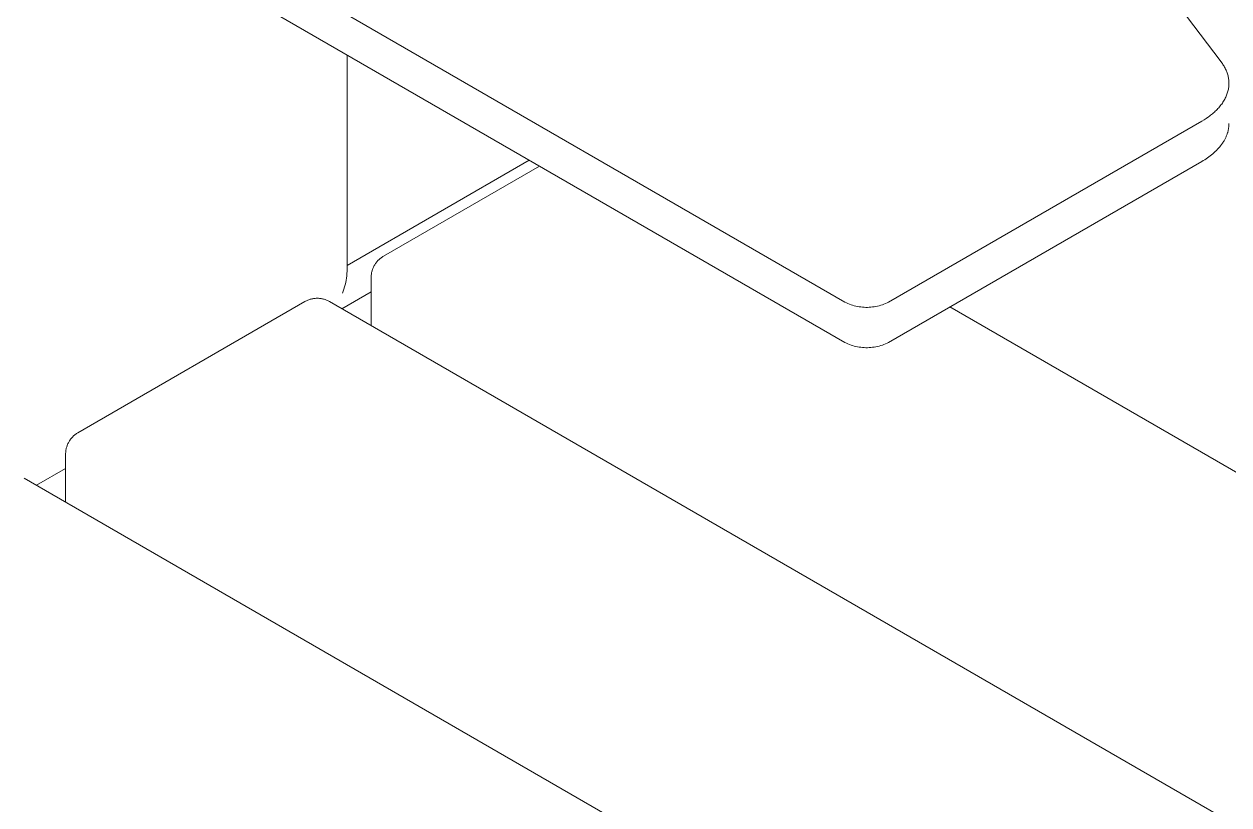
# Model space of a CAD drawing. Header units: inches. Extents: x -9 to 197, y 0 to 134.
# Drawn here: x 137.213 to 142.196, y 79.816 to 83.043 of the extents above; entities that cross this region are included whole.
import ezdxf

# ---------------------------------------------------------------- set-up
doc = ezdxf.new("R2010")
doc.units = ezdxf.units.IN
doc.layers.add('ZANO_R', color=7, linetype='Continuous', lineweight=0)

msp = doc.modelspace()

# ---------------------------------------------------------------- linework, layer by layer
at = {"layer": 'ZANO_R'}
for p, q in [((138.69348, 87.4598), (142.16334, 82.88743)), ((134.83057, 85.22955), (140.60726, 81.89437)), ((140.60726, 81.72762), (134.83057, 85.0628)), ((138.54907, 82.91592), (138.54907, 82.04049)), ((142.16334, 82.88743), (142.166, 82.88384)), ((142.166, 82.88384), (142.16856, 82.8802)), ((142.16856, 82.8802), (142.17103, 82.87652)), ((142.17103, 82.87652), (142.17339, 82.8728)), ((142.17339, 82.8728), (142.17564, 82.86903)), ((142.17564, 82.86903), (142.17779, 82.86522)), ((142.17779, 82.86522), (142.17983, 82.86137)), ((142.17983, 82.86137), (142.18175, 82.85748)), ((142.18175, 82.85748), (142.18355, 82.85356)), ((142.18355, 82.85356), (142.18524, 82.8496)), ((142.18524, 82.8496), (142.18681, 82.84561)), ((142.18681, 82.84561), (142.18826, 82.84159)), ((142.18826, 82.84159), (142.18957, 82.83754)), ((142.18957, 82.83754), (142.19077, 82.83346)), ((142.19077, 82.83346), (142.19183, 82.82936)), ((142.19183, 82.82936), (142.19276, 82.82523)), ((142.19276, 82.82523), (142.19356, 82.82108)), ((142.19356, 82.82108), (142.19423, 82.81691)), ((142.19423, 82.81691), (142.19476, 82.81273)), ((142.19476, 82.81273), (142.19515, 82.80853)), ((142.19136, 82.7662), (142.1902, 82.76198)), ((142.19238, 82.77042), (142.19136, 82.7662)), ((142.19325, 82.77465), (142.19238, 82.77042)), ((142.19398, 82.77889), (142.19325, 82.77465)), ((142.19457, 82.78314), (142.19398, 82.77889)), ((142.19502, 82.78738), (142.19457, 82.78314)), ((142.19533, 82.79162), (142.19502, 82.78738)), ((142.19515, 82.80853), (142.1954, 82.80431)), ((142.19549, 82.79586), (142.19533, 82.79162)), ((142.1954, 82.80431), (142.19552, 82.80009)), ((142.19552, 82.80009), (142.19549, 82.79586)), ((142.16563, 82.71307), (142.16273, 82.7092)), ((142.1684, 82.71698), (142.16563, 82.71307)), ((142.17104, 82.72093), (142.1684, 82.71698)), ((142.17356, 82.72491), (142.17104, 82.72093)), ((142.17595, 82.72893), (142.17356, 82.72491)), ((142.1782, 82.73297), (142.17595, 82.72893)), ((142.18033, 82.73705), (142.1782, 82.73297)), ((142.18232, 82.74115), (142.18033, 82.73705)), ((142.18417, 82.74528), (142.18232, 82.74115)), ((142.18589, 82.74943), (142.18417, 82.74528)), ((142.18747, 82.75359), (142.18589, 82.74943)), ((142.18891, 82.75778), (142.18747, 82.75359)), ((142.1902, 82.76198), (142.18891, 82.75778)), ((142.11516, 82.6632), (142.11083, 82.66004)), ((142.1194, 82.66642), (142.11516, 82.6632)), ((142.12355, 82.66969), (142.1194, 82.66642)), ((142.12762, 82.67302), (142.12355, 82.66969)), ((142.13159, 82.67641), (142.12762, 82.67302)), ((142.13547, 82.67985), (142.13159, 82.67641)), ((142.13926, 82.68335), (142.13547, 82.67985)), ((142.14294, 82.6869), (142.13926, 82.68335)), ((142.14651, 82.6905), (142.14294, 82.6869)), ((142.14998, 82.69414), (142.14651, 82.6905)), ((142.15334, 82.69784), (142.14998, 82.69414)), ((142.15659, 82.70158), (142.15334, 82.69784)), ((142.15972, 82.70537), (142.15659, 82.70158)), ((142.16273, 82.7092), (142.15972, 82.70537)), ((140.78777, 81.89437), (142.08337, 82.64239)), ((142.09279, 82.64802), (142.08337, 82.64239)), ((142.10196, 82.65391), (142.09279, 82.64802)), ((142.11083, 82.66004), (142.10196, 82.65391)), ((142.19406, 82.61264), (142.19445, 82.6154)), ((142.19445, 82.6154), (142.19478, 82.61816)), ((142.19478, 82.61816), (142.19505, 82.62093)), ((142.19505, 82.62093), (142.19526, 82.62369)), ((142.19526, 82.62369), (142.19541, 82.62645)), ((142.19541, 82.62645), (142.1955, 82.62921)), ((142.1955, 82.62921), (142.19553, 82.63197)), ((142.17535, 82.56115), (142.17686, 82.56378)), ((142.17686, 82.56378), (142.17831, 82.56641)), ((142.17831, 82.56641), (142.1797, 82.56907)), ((142.1797, 82.56907), (142.18104, 82.57173)), ((142.18104, 82.57173), (142.18232, 82.5744)), ((142.18232, 82.5744), (142.18354, 82.57709)), ((142.18354, 82.57709), (142.18471, 82.57978)), ((142.18471, 82.57978), (142.18581, 82.58248)), ((142.18581, 82.58248), (142.18686, 82.5852)), ((142.18686, 82.5852), (142.18785, 82.58792)), ((142.18785, 82.58792), (142.18878, 82.59064)), ((142.18878, 82.59064), (142.18965, 82.59338)), ((142.18965, 82.59338), (142.19046, 82.59612)), ((142.19046, 82.59612), (142.19121, 82.59886)), ((142.19121, 82.59886), (142.1919, 82.60161)), ((142.1919, 82.60161), (142.19253, 82.60436)), ((142.19253, 82.60436), (142.1931, 82.60712)), ((142.1931, 82.60712), (142.19361, 82.60988)), ((142.19361, 82.60988), (142.19406, 82.61264)), ((142.1344, 82.51214), (142.13934, 82.51668)), ((142.13934, 82.51668), (142.14411, 82.52132)), ((142.14411, 82.52132), (142.14871, 82.52603)), ((142.14871, 82.52603), (142.15311, 82.53083)), ((142.15311, 82.53083), (142.15733, 82.53571)), ((142.15733, 82.53571), (142.16135, 82.54067)), ((142.16135, 82.54067), (142.16516, 82.54569)), ((142.16516, 82.54569), (142.16877, 82.55078)), ((142.16877, 82.55078), (142.17217, 82.55594)), ((142.17217, 82.55594), (142.17379, 82.55854)), ((142.17379, 82.55854), (142.17535, 82.56115)), ((139.30211, 82.48115), (138.54907, 82.04639)), ((142.08337, 82.47564), (140.78777, 81.72762)), ((142.08337, 82.47564), (142.08954, 82.47928)), ((142.08954, 82.47928), (142.09559, 82.48303)), ((142.09559, 82.48303), (142.10154, 82.48688)), ((142.10154, 82.48688), (142.10736, 82.49084)), ((142.10736, 82.49084), (142.11306, 82.4949)), ((142.11306, 82.4949), (142.11861, 82.49907)), ((142.11861, 82.49907), (142.12403, 82.50333)), ((142.12403, 82.50333), (142.12929, 82.50769)), ((142.12929, 82.50769), (142.1344, 82.51214)), ((138.6992, 82.08422), (139.34441, 82.45673)), ((138.67507, 82.06488), (138.67745, 82.06738)), ((138.67745, 82.06738), (138.67991, 82.0698)), ((138.67991, 82.0698), (138.68244, 82.07214)), ((138.68244, 82.07214), (138.68506, 82.07438)), ((138.68506, 82.07438), (138.68775, 82.07654)), ((138.68775, 82.07654), (138.69052, 82.0786)), ((138.69052, 82.0786), (138.69335, 82.08057)), ((138.69335, 82.08057), (138.69624, 82.08245)), ((138.69624, 82.08245), (138.6992, 82.08422)), ((138.54882, 82.0218), (138.54823, 82.01247)), ((138.5491, 82.03114), (138.54882, 82.0218)), ((138.54907, 82.04049), (138.5491, 82.03114)), ((138.6496, 82.01296), (138.65024, 82.01635)), ((138.65024, 82.01635), (138.65099, 82.01971)), ((138.65099, 82.01971), (138.65185, 82.02305)), ((138.65185, 82.02305), (138.65283, 82.02636)), ((138.65283, 82.02636), (138.65392, 82.02963)), ((138.65392, 82.02963), (138.65511, 82.03287)), ((138.65511, 82.03287), (138.65642, 82.03606)), ((138.65642, 82.03606), (138.65783, 82.03921)), ((138.65783, 82.03921), (138.65935, 82.0423)), ((138.65935, 82.0423), (138.66098, 82.04535)), ((138.66098, 82.04535), (138.6627, 82.04833)), ((138.6627, 82.04833), (138.66452, 82.05126)), ((138.66452, 82.05126), (138.66645, 82.05413)), ((138.66645, 82.05413), (138.66847, 82.05692)), ((138.66847, 82.05692), (138.67058, 82.05965)), ((138.67058, 82.05965), (138.67278, 82.0623)), ((138.67278, 82.0623), (138.67507, 82.06488)), ((138.54074, 81.96639), (138.53833, 81.95735)), ((138.54284, 81.9755), (138.54074, 81.96639)), ((138.54464, 81.98467), (138.54284, 81.9755)), ((138.54614, 81.99389), (138.54464, 81.98467)), ((138.54734, 82.00317), (138.54614, 81.99389)), ((138.54823, 82.01247), (138.54734, 82.00317)), ((138.64814, 81.99579), (138.6482, 81.99924)), ((138.64814, 81.79747), (138.64814, 81.99579)), ((138.6482, 81.99924), (138.64838, 82.00269)), ((138.64838, 82.00269), (138.64867, 82.00612)), ((138.64867, 82.00612), (138.64908, 82.00955)), ((138.64908, 82.00955), (138.6496, 82.01296)), ((138.64814, 81.93684), (138.52745, 81.86715)), ((138.53265, 81.93955), (138.52937, 81.93079)), ((138.53564, 81.9484), (138.53265, 81.93955)), ((138.53833, 81.95735), (138.53564, 81.9484)), ((137.43563, 81.3547), (138.37428, 81.89663)), ((138.37428, 81.89663), (138.3773, 81.89831)), ((138.3773, 81.89831), (138.38037, 81.89988)), ((138.38037, 81.89988), (138.38349, 81.90134)), ((138.38349, 81.90134), (138.38666, 81.9027)), ((138.38666, 81.9027), (138.38987, 81.90396)), ((138.38987, 81.90396), (138.39313, 81.9051)), ((138.39313, 81.9051), (138.39642, 81.90613)), ((138.39642, 81.90613), (138.39974, 81.90705)), ((138.39974, 81.90705), (138.4031, 81.90786)), ((138.4031, 81.90786), (138.40648, 81.90855)), ((138.40648, 81.90855), (138.40988, 81.90913)), ((138.40988, 81.90913), (138.41329, 81.9096)), ((138.41329, 81.9096), (138.41673, 81.90995)), ((138.41673, 81.90995), (138.42017, 81.91018)), ((138.42017, 81.91018), (138.42361, 81.9103)), ((138.42361, 81.9103), (138.42706, 81.9103)), ((138.42706, 81.9103), (138.43051, 81.91018)), ((138.43051, 81.91018), (138.43395, 81.90995)), ((138.43395, 81.90995), (138.43738, 81.9096)), ((138.43738, 81.9096), (138.4408, 81.90913)), ((138.4408, 81.90913), (138.4442, 81.90855)), ((138.4442, 81.90855), (138.44758, 81.90786)), ((138.44758, 81.90786), (138.45093, 81.90705)), ((138.45093, 81.90705), (138.45426, 81.90613)), ((138.45426, 81.90613), (138.45755, 81.9051)), ((138.45755, 81.9051), (138.4608, 81.90396)), ((138.4608, 81.90396), (138.46402, 81.9027)), ((138.46402, 81.9027), (138.46719, 81.90134)), ((138.46719, 81.90134), (138.47031, 81.89988)), ((138.47031, 81.89988), (138.47338, 81.89831)), ((138.47338, 81.89831), (138.47639, 81.89663)), ((138.47639, 81.89663), (183.42337, 55.94648)), ((140.6135, 81.89134), (140.60726, 81.89437)), ((140.61984, 81.88853), (140.6135, 81.89134)), ((140.62628, 81.88594), (140.61984, 81.88853)), ((140.6328, 81.88358), (140.62628, 81.88594)), ((140.6394, 81.88144), (140.6328, 81.88358)), ((140.64607, 81.87954), (140.6394, 81.88144)), ((140.6528, 81.87786), (140.64607, 81.87954)), ((140.65959, 81.87643), (140.6528, 81.87786)), ((140.66642, 81.87523), (140.65959, 81.87643)), ((140.67329, 81.87426), (140.66642, 81.87523)), ((140.68019, 81.87354), (140.67329, 81.87426)), ((140.68711, 81.87306), (140.68019, 81.87354)), ((140.69405, 81.87282), (140.68711, 81.87306)), ((140.70098, 81.87282), (140.69405, 81.87282)), ((140.70792, 81.87306), (140.70098, 81.87282)), ((140.71484, 81.87354), (140.70792, 81.87306)), ((140.72174, 81.87426), (140.71484, 81.87354)), ((140.72861, 81.87523), (140.72174, 81.87426)), ((140.73544, 81.87643), (140.72861, 81.87523)), ((140.74223, 81.87786), (140.73544, 81.87643)), ((140.74896, 81.87954), (140.74223, 81.87786)), ((140.75563, 81.88144), (140.74896, 81.87954)), ((140.76223, 81.88358), (140.75563, 81.88144)), ((140.76875, 81.88594), (140.76223, 81.88358)), ((140.77519, 81.88853), (140.76875, 81.88594)), ((140.78153, 81.89134), (140.77519, 81.88853)), ((140.78777, 81.89437), (140.78153, 81.89134)), ((141.04202, 81.87441), (184.68694, 56.676)), ((140.60726, 81.72762), (140.6135, 81.72459)), ((140.6135, 81.72459), (140.61984, 81.72178)), ((140.61984, 81.72178), (140.62628, 81.71919)), ((140.62628, 81.71919), (140.6328, 81.71683)), ((140.6328, 81.71683), (140.6394, 81.71469)), ((140.75563, 81.71469), (140.76223, 81.71683)), ((140.76223, 81.71683), (140.76875, 81.71919)), ((140.76875, 81.71919), (140.77519, 81.72178)), ((140.77519, 81.72178), (140.78153, 81.72459)), ((140.78153, 81.72459), (140.78777, 81.72762)), ((140.6394, 81.71469), (140.64607, 81.71279)), ((140.64607, 81.71279), (140.6528, 81.71112)), ((140.6528, 81.71112), (140.65959, 81.70968)), ((140.65959, 81.70968), (140.66642, 81.70848)), ((140.66642, 81.70848), (140.67329, 81.70752)), ((140.67329, 81.70752), (140.68019, 81.70679)), ((140.68019, 81.70679), (140.68711, 81.70631)), ((140.68711, 81.70631), (140.69405, 81.70607)), ((140.69405, 81.70607), (140.70098, 81.70607)), ((140.70098, 81.70607), (140.70792, 81.70631)), ((140.70792, 81.70631), (140.71484, 81.70679)), ((140.71484, 81.70679), (140.72174, 81.70752)), ((140.72174, 81.70752), (140.72861, 81.70848)), ((140.72861, 81.70848), (140.73544, 81.70968)), ((140.73544, 81.70968), (140.74223, 81.71112)), ((140.74223, 81.71112), (140.74896, 81.71279)), ((140.74896, 81.71279), (140.75563, 81.71469)), ((137.39741, 81.31582), (137.39913, 81.31881)), ((137.39913, 81.31881), (137.40096, 81.32174)), ((137.40096, 81.32174), (137.40288, 81.3246)), ((137.40288, 81.3246), (137.4049, 81.3274)), ((137.4049, 81.3274), (137.40701, 81.33013)), ((137.40701, 81.33013), (137.40921, 81.33278)), ((137.40921, 81.33278), (137.4115, 81.33536)), ((137.4115, 81.33536), (137.41388, 81.33786)), ((137.41388, 81.33786), (137.41634, 81.34028)), ((137.41634, 81.34028), (137.41888, 81.34261)), ((137.41888, 81.34261), (137.42149, 81.34486)), ((137.42149, 81.34486), (137.42418, 81.34702)), ((137.42418, 81.34702), (137.42695, 81.34908)), ((137.42695, 81.34908), (137.42978, 81.35105)), ((137.42978, 81.35105), (137.43267, 81.35293)), ((137.43267, 81.35293), (137.43563, 81.3547)), ((137.38458, 81.26627), (137.38463, 81.26972)), ((137.38463, 81.26972), (137.38481, 81.27316)), ((137.38481, 81.27316), (137.3851, 81.2766)), ((137.3851, 81.2766), (137.38551, 81.28003)), ((137.38551, 81.28003), (137.38603, 81.28343)), ((137.38603, 81.28343), (137.38667, 81.28682)), ((137.38667, 81.28682), (137.38742, 81.29019)), ((137.38742, 81.29019), (137.38828, 81.29353)), ((137.38828, 81.29353), (137.38926, 81.29684)), ((137.38926, 81.29684), (137.39035, 81.30011)), ((137.39035, 81.30011), (137.39154, 81.30335)), ((137.39154, 81.30335), (137.39285, 81.30654)), ((137.39285, 81.30654), (137.39426, 81.30968)), ((137.39426, 81.30968), (137.39578, 81.31278)), ((137.39578, 81.31278), (137.39741, 81.31582)), ((137.38458, 81.06795), (137.38458, 81.26627)), ((137.38458, 81.20732), (137.26388, 81.13763)), ((137.21283, 81.16711), (182.1598, 55.21696))]:
    msp.add_line(p, q, dxfattribs=at)

doc.saveas('drawing.dxf')
